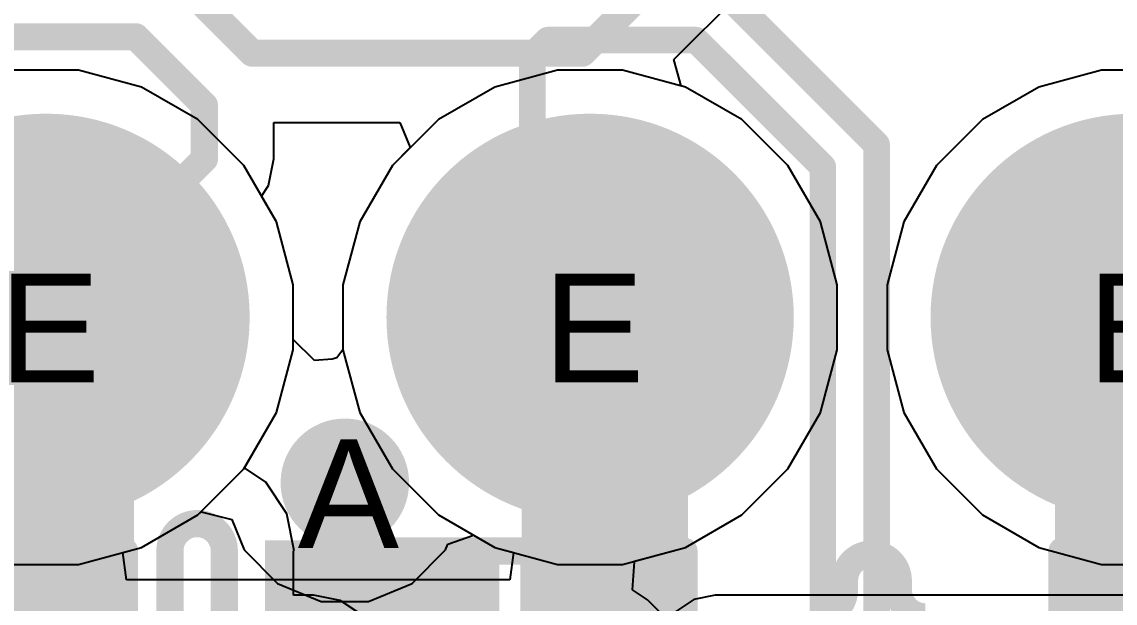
# Model space of a CAD drawing. Header units: inches. Extents: x 0 to 208, y 0 to 213.
# Drawn here: x 4.3171 to 4.5181, y 3.563 to 3.6698 of the extents above; entities that cross this region are included whole.
import ezdxf

# ---------------------------------------------------------------- set-up
doc = ezdxf.new("R2010")
doc.units = ezdxf.units.IN
doc.header["$MEASUREMENT"] = 0
for name, color, linetype in [('Bottom Layer', 5, 'Continuous'), ('Bottom Overlay', 54, 'Continuous'), ('Bottom Paste', 16, 'Continuous'), ('Bottom Solder', 6, 'Continuous'), ('Drill Drawing', 1, 'Continuous'), ('L2_GND1', 16, 'Continuous'), ('L3_SIG1', 76, 'Continuous'), ('L4_PWR', 90, 'Continuous'), ('L5_GND2', 156, 'Continuous'), ('L6_SIG2', 130, 'Continuous'), ('L7_GND3', 216, 'Continuous'), ('Multi-Layer', 9, 'Continuous'), ('Pad Holes', 156, 'Continuous'), ('Top Layer', 1, 'Continuous'), ('Top Solder', 216, 'Continuous'), ('Via Holes', 16, 'Continuous')]:
    doc.layers.add(name, color=color, linetype=linetype)
doc.styles.add('Arial', font='', dxfattribs={"height": 0.2})
doc.styles.get('Arial').set_extended_font_data('Arial')

# ---------------------------------------------------------------- blocks, each defined once
blk = doc.blocks.new('HR911130C_518')
at = {"layer": 'Bottom Layer'}
h = blk.add_hatch(color=5, dxfattribs=at)
edge = h.paths.add_edge_path()
edge.add_arc((-0.075, -0.27238), 0.03543, 0, 360)
h = blk.add_hatch(color=5, dxfattribs=at)
edge = h.paths.add_edge_path()
edge.add_arc((0.025, -0.27238), 0.03543, 0, 360)
h = blk.add_hatch(color=5, dxfattribs=at)
edge = h.paths.add_edge_path()
edge.add_arc((0.125, -0.27238), 0.03543, 0, 360)
at = {"layer": 'Bottom Solder'}
h = blk.add_hatch(color=6, dxfattribs=at)
edge = h.paths.add_edge_path()
edge.add_arc((-0.075, -0.27238), 0.03743, 0, 360)
h = blk.add_hatch(color=6, dxfattribs=at)
edge = h.paths.add_edge_path()
edge.add_arc((0.025, -0.27238), 0.03743, 0, 360)
h = blk.add_hatch(color=6, dxfattribs=at)
edge = h.paths.add_edge_path()
edge.add_arc((0.125, -0.27238), 0.03743, 0, 360)
at = {"layer": 'L2_GND1'}
h = blk.add_hatch(color=16, dxfattribs=at)
edge = h.paths.add_edge_path()
edge.add_arc((-0.075, -0.27238), 0.03543, 0, 360)
h = blk.add_hatch(color=16, dxfattribs=at)
edge = h.paths.add_edge_path()
edge.add_arc((0.025, -0.27238), 0.03543, 0, 360)
h = blk.add_hatch(color=16, dxfattribs=at)
edge = h.paths.add_edge_path()
edge.add_arc((0.125, -0.27238), 0.03543, 0, 360)
at = {"layer": 'L3_SIG1'}
h = blk.add_hatch(color=76, dxfattribs=at)
edge = h.paths.add_edge_path()
edge.add_arc((-0.075, -0.27238), 0.03543, 0, 360)
h = blk.add_hatch(color=76, dxfattribs=at)
edge = h.paths.add_edge_path()
edge.add_arc((0.025, -0.27238), 0.03543, 0, 360)
h = blk.add_hatch(color=76, dxfattribs=at)
edge = h.paths.add_edge_path()
edge.add_arc((0.125, -0.27238), 0.03543, 0, 360)
at = {"layer": 'L4_PWR'}
h = blk.add_hatch(color=90, dxfattribs=at)
edge = h.paths.add_edge_path()
edge.add_arc((-0.075, -0.27238), 0.03543, 0, 360)
h = blk.add_hatch(color=90, dxfattribs=at)
edge = h.paths.add_edge_path()
edge.add_arc((0.025, -0.27238), 0.03543, 0, 360)
h = blk.add_hatch(color=90, dxfattribs=at)
edge = h.paths.add_edge_path()
edge.add_arc((0.125, -0.27238), 0.03543, 0, 360)
at = {"layer": 'L5_GND2'}
h = blk.add_hatch(color=156, dxfattribs=at)
edge = h.paths.add_edge_path()
edge.add_arc((-0.075, -0.27238), 0.03543, 0, 360)
h = blk.add_hatch(color=156, dxfattribs=at)
edge = h.paths.add_edge_path()
edge.add_arc((0.025, -0.27238), 0.03543, 0, 360)
h = blk.add_hatch(color=156, dxfattribs=at)
edge = h.paths.add_edge_path()
edge.add_arc((0.125, -0.27238), 0.03543, 0, 360)
at = {"layer": 'L6_SIG2'}
h = blk.add_hatch(color=130, dxfattribs=at)
edge = h.paths.add_edge_path()
edge.add_arc((-0.075, -0.27238), 0.03543, 0, 360)
h = blk.add_hatch(color=130, dxfattribs=at)
edge = h.paths.add_edge_path()
edge.add_arc((0.025, -0.27238), 0.03543, 0, 360)
h = blk.add_hatch(color=130, dxfattribs=at)
edge = h.paths.add_edge_path()
edge.add_arc((0.125, -0.27238), 0.03543, 0, 360)
at = {"layer": 'L7_GND3'}
h = blk.add_hatch(color=216, dxfattribs=at)
edge = h.paths.add_edge_path()
edge.add_arc((-0.075, -0.27238), 0.03543, 0, 360)
h = blk.add_hatch(color=216, dxfattribs=at)
edge = h.paths.add_edge_path()
edge.add_arc((0.025, -0.27238), 0.03543, 0, 360)
h = blk.add_hatch(color=216, dxfattribs=at)
edge = h.paths.add_edge_path()
edge.add_arc((0.125, -0.27238), 0.03543, 0, 360)
at = {"layer": 'Multi-Layer'}
h = blk.add_hatch(color=9, dxfattribs=at)
edge = h.paths.add_edge_path()
edge.add_arc((-0.075, -0.27238), 0.03543, 0, 360)
h = blk.add_hatch(color=9, dxfattribs=at)
edge = h.paths.add_edge_path()
edge.add_arc((0.025, -0.27238), 0.03543, 0, 360)
h = blk.add_hatch(color=9, dxfattribs=at)
edge = h.paths.add_edge_path()
edge.add_arc((0.125, -0.27238), 0.03543, 0, 360)
at = {"layer": 'Pad Holes'}
h = blk.add_hatch(color=7, dxfattribs=at)
edge = h.paths.add_edge_path()
edge.add_arc((-0.075, -0.27238), 0.01772, 0, 360)
h = blk.add_hatch(color=7, dxfattribs=at)
edge = h.paths.add_edge_path()
edge.add_arc((0.025, -0.27238), 0.01772, 0, 360)
h = blk.add_hatch(color=7, dxfattribs=at)
edge = h.paths.add_edge_path()
edge.add_arc((0.125, -0.27238), 0.01772, 0, 360)
at = {"layer": 'Top Layer'}
h = blk.add_hatch(color=1, dxfattribs=at)
edge = h.paths.add_edge_path()
edge.add_arc((-0.075, -0.27238), 0.03543, 0, 360)
h = blk.add_hatch(color=1, dxfattribs=at)
edge = h.paths.add_edge_path()
edge.add_arc((0.025, -0.27238), 0.03543, 0, 360)
h = blk.add_hatch(color=1, dxfattribs=at)
edge = h.paths.add_edge_path()
edge.add_arc((0.125, -0.27238), 0.03543, 0, 360)
at = {"layer": 'Top Solder'}
h = blk.add_hatch(color=216, dxfattribs=at)
edge = h.paths.add_edge_path()
edge.add_arc((-0.075, -0.27238), 0.03743, 0, 360)
h = blk.add_hatch(color=216, dxfattribs=at)
edge = h.paths.add_edge_path()
edge.add_arc((0.025, -0.27238), 0.03743, 0, 360)
h = blk.add_hatch(color=216, dxfattribs=at)
edge = h.paths.add_edge_path()
edge.add_arc((0.125, -0.27238), 0.03743, 0, 360)
blk = doc.blocks.new('DFN1006_2L__B_553')
at = {"layer": 'Bottom Layer'}
for points in [[(-0.02756, 0.01299), (-0.00591, 0.01299), (-0.00591, -0.01299), (-0.02756, -0.01299)], [(0.00591, 0.01299), (0.02756, 0.01299), (0.02756, -0.01299), (0.00591, -0.01299)]]:
    blk.add_hatch(color=5, dxfattribs=at).paths.add_polyline_path(points)
at = {"layer": 'Bottom Overlay'}
blk.add_hatch(color=54, dxfattribs=at).paths.add_polyline_path([(-0.04498, -0.02001), (-0.03198, -0.02001), (-0.03198, 0.01999), (-0.04498, 0.01999)])
at = {"layer": 'Bottom Paste'}
for points in [[(-0.02756, 0.01299), (-0.00591, 0.01299), (-0.00591, -0.01299), (-0.02756, -0.01299)], [(0.00591, 0.01299), (0.02756, 0.01299), (0.02756, -0.01299), (0.00591, -0.01299)]]:
    blk.add_hatch(color=16, dxfattribs=at).paths.add_polyline_path(points)
at = {"layer": 'Bottom Solder'}
for points in [[(-0.03156, 0.01699), (-0.00191, 0.01699), (-0.00191, -0.01699), (-0.03156, -0.01699)], [(0.00191, 0.01699), (0.03156, 0.01699), (0.03156, -0.01699), (0.00191, -0.01699)]]:
    blk.add_hatch(color=6, dxfattribs=at).paths.add_polyline_path(points)
at = {"layer": 'Bottom Overlay'}
for points in [[(-0.032, 0.018, 0.005, 0.005, 0), (0.032, 0.018, 0.005, 0.005, 0)], [(-0.032, -0.018, 0.005, 0.005, 0), (-0.032, 0.018, 0.005, 0.005, 0)], [(0.032, -0.018, 0.005, 0.005, 0), (0.032, 0.018, 0.005, 0.005, 0)], [(-0.032, -0.018, 0.005, 0.005, 0), (0.032, -0.018, 0.005, 0.005, 0)]]:
    blk.add_lwpolyline(points, format="xyseb", dxfattribs=at)
for points in [[(-0.03325, 0.018, 0.0025, 0.0025, 1), (-0.03075, 0.018, 0.0025, 0.0025, 1)], [(-0.03325, 0.018, 0.0025, 0.0025, 1), (-0.03075, 0.018, 0.0025, 0.0025, 1)], [(0.03075, 0.018, 0.0025, 0.0025, 1), (0.03325, 0.018, 0.0025, 0.0025, 1)], [(0.03075, 0.018, 0.0025, 0.0025, 1), (0.03325, 0.018, 0.0025, 0.0025, 1)], [(-0.03325, -0.018, 0.0025, 0.0025, 1), (-0.03075, -0.018, 0.0025, 0.0025, 1)], [(-0.03325, -0.018, 0.0025, 0.0025, 1), (-0.03075, -0.018, 0.0025, 0.0025, 1)], [(0.03075, -0.018, 0.0025, 0.0025, 1), (0.03325, -0.018, 0.0025, 0.0025, 1)], [(0.03075, -0.018, 0.0025, 0.0025, 1), (0.03325, -0.018, 0.0025, 0.0025, 1)]]:
    blk.add_lwpolyline(points, format="xyseb", close=True, dxfattribs=at)
blk = doc.blocks.new('DFN1006_2L__B_554')
at = {"layer": 'Bottom Layer'}
for points in [[(-0.02756, 0.01299), (-0.00591, 0.01299), (-0.00591, -0.01299), (-0.02756, -0.01299)], [(0.00591, 0.01299), (0.02756, 0.01299), (0.02756, -0.01299), (0.00591, -0.01299)]]:
    blk.add_hatch(color=5, dxfattribs=at).paths.add_polyline_path(points)
at = {"layer": 'Bottom Overlay'}
blk.add_hatch(color=54, dxfattribs=at).paths.add_polyline_path([(-0.04502, -0.02001), (-0.03202, -0.02001), (-0.03202, 0.01999), (-0.04502, 0.01999)])
at = {"layer": 'Bottom Paste'}
for points in [[(-0.02756, 0.01299), (-0.00591, 0.01299), (-0.00591, -0.01299), (-0.02756, -0.01299)], [(0.00591, 0.01299), (0.02756, 0.01299), (0.02756, -0.01299), (0.00591, -0.01299)]]:
    blk.add_hatch(color=16, dxfattribs=at).paths.add_polyline_path(points)
at = {"layer": 'Bottom Solder'}
for points in [[(-0.03156, 0.01699), (-0.00191, 0.01699), (-0.00191, -0.01699), (-0.03156, -0.01699)], [(0.00191, 0.01699), (0.03156, 0.01699), (0.03156, -0.01699), (0.00191, -0.01699)]]:
    blk.add_hatch(color=6, dxfattribs=at).paths.add_polyline_path(points)
at = {"layer": 'Bottom Overlay'}
for points in [[(-0.032, 0.018, 0.005, 0.005, 0), (0.032, 0.018, 0.005, 0.005, 0)], [(-0.032, -0.018, 0.005, 0.005, 0), (-0.032, 0.018, 0.005, 0.005, 0)], [(0.032, -0.018, 0.005, 0.005, 0), (0.032, 0.018, 0.005, 0.005, 0)], [(-0.032, -0.018, 0.005, 0.005, 0), (0.032, -0.018, 0.005, 0.005, 0)]]:
    blk.add_lwpolyline(points, format="xyseb", dxfattribs=at)
for points in [[(-0.03325, 0.018, 0.0025, 0.0025, 1), (-0.03075, 0.018, 0.0025, 0.0025, 1)], [(-0.03325, 0.018, 0.0025, 0.0025, 1), (-0.03075, 0.018, 0.0025, 0.0025, 1)], [(0.03075, 0.018, 0.0025, 0.0025, 1), (0.03325, 0.018, 0.0025, 0.0025, 1)], [(0.03075, 0.018, 0.0025, 0.0025, 1), (0.03325, 0.018, 0.0025, 0.0025, 1)], [(-0.03325, -0.018, 0.0025, 0.0025, 1), (-0.03075, -0.018, 0.0025, 0.0025, 1)], [(-0.03325, -0.018, 0.0025, 0.0025, 1), (-0.03075, -0.018, 0.0025, 0.0025, 1)], [(0.03075, -0.018, 0.0025, 0.0025, 1), (0.03325, -0.018, 0.0025, 0.0025, 1)], [(0.03075, -0.018, 0.0025, 0.0025, 1), (0.03325, -0.018, 0.0025, 0.0025, 1)]]:
    blk.add_lwpolyline(points, format="xyseb", close=True, dxfattribs=at)
blk = doc.blocks.new('DFN1006_2L__B_556')
at = {"layer": 'Bottom Layer'}
for points in [[(-0.02756, 0.01299), (-0.00591, 0.01299), (-0.00591, -0.01299), (-0.02756, -0.01299)], [(0.00591, 0.01299), (0.02756, 0.01299), (0.02756, -0.01299), (0.00591, -0.01299)]]:
    blk.add_hatch(color=5, dxfattribs=at).paths.add_polyline_path(points)
at = {"layer": 'Bottom Overlay'}
blk.add_hatch(color=54, dxfattribs=at).paths.add_polyline_path([(-0.04502, -0.02001), (-0.03202, -0.02001), (-0.03202, 0.01999), (-0.04502, 0.01999)])
at = {"layer": 'Bottom Paste'}
for points in [[(-0.02756, 0.01299), (-0.00591, 0.01299), (-0.00591, -0.01299), (-0.02756, -0.01299)], [(0.00591, 0.01299), (0.02756, 0.01299), (0.02756, -0.01299), (0.00591, -0.01299)]]:
    blk.add_hatch(color=16, dxfattribs=at).paths.add_polyline_path(points)
at = {"layer": 'Bottom Solder'}
for points in [[(-0.03156, 0.01699), (-0.00191, 0.01699), (-0.00191, -0.01699), (-0.03156, -0.01699)], [(0.00191, 0.01699), (0.03156, 0.01699), (0.03156, -0.01699), (0.00191, -0.01699)]]:
    blk.add_hatch(color=6, dxfattribs=at).paths.add_polyline_path(points)
at = {"layer": 'Bottom Overlay'}
for points in [[(0.032, 0.018, 0.005, 0.005, 0), (-0.032, 0.018, 0.005, 0.005, 0)], [(-0.032, 0.018, 0.005, 0.005, 0), (-0.032, -0.018, 0.005, 0.005, 0)], [(0.032, 0.018, 0.005, 0.005, 0), (0.032, -0.018, 0.005, 0.005, 0)], [(0.032, -0.018, 0.005, 0.005, 0), (-0.032, -0.018, 0.005, 0.005, 0)]]:
    blk.add_lwpolyline(points, format="xyseb", dxfattribs=at)
for points in [[(-0.03325, 0.018, 0.0025, 0.0025, 1), (-0.03075, 0.018, 0.0025, 0.0025, 1)], [(-0.03325, 0.018, 0.0025, 0.0025, 1), (-0.03075, 0.018, 0.0025, 0.0025, 1)], [(0.03075, 0.018, 0.0025, 0.0025, 1), (0.03325, 0.018, 0.0025, 0.0025, 1)], [(0.03075, 0.018, 0.0025, 0.0025, 1), (0.03325, 0.018, 0.0025, 0.0025, 1)], [(-0.03325, -0.018, 0.0025, 0.0025, 1), (-0.03075, -0.018, 0.0025, 0.0025, 1)], [(-0.03325, -0.018, 0.0025, 0.0025, 1), (-0.03075, -0.018, 0.0025, 0.0025, 1)], [(0.03075, -0.018, 0.0025, 0.0025, 1), (0.03325, -0.018, 0.0025, 0.0025, 1)], [(0.03075, -0.018, 0.0025, 0.0025, 1), (0.03325, -0.018, 0.0025, 0.0025, 1)]]:
    blk.add_lwpolyline(points, format="xyseb", close=True, dxfattribs=at)

msp = doc.modelspace()

# ---------------------------------------------------------------- hatches: boundary and pattern name
at = {"layer": 'Bottom Layer'}
for points in [[(4.30718, 3.54153), (4.33775, 3.54153), (4.33775, 3.6269), (4.30718, 3.6269)], [(4.409, 3.54153), (4.43956, 3.54153), (4.43956, 3.6269), (4.409, 3.6269)], [(4.50701, 3.54153), (4.53758, 3.54153), (4.53758, 3.6269), (4.50701, 3.6269)]]:
    msp.add_hatch(color=5, dxfattribs=at).paths.add_polyline_path(points)
h = msp.add_hatch(color=5, dxfattribs=at)
edge = h.paths.add_edge_path()
edge.add_arc((4.3765, 3.58509), 0.01181, 0, 360)
at = {"layer": 'L2_GND1'}
h = msp.add_hatch(color=16, dxfattribs=at)
edge = h.paths.add_edge_path()
edge.add_arc((4.3765, 3.58509), 0.01181, 0, 360)
at = {"layer": 'L3_SIG1'}
h = msp.add_hatch(color=76, dxfattribs=at)
edge = h.paths.add_edge_path()
edge.add_arc((4.3765, 3.58509), 0.01181, 0, 360)
at = {"layer": 'L4_PWR'}
h = msp.add_hatch(color=90, dxfattribs=at)
edge = h.paths.add_edge_path()
edge.add_arc((4.3765, 3.58509), 0.01181, 0, 360)
at = {"layer": 'L5_GND2'}
h = msp.add_hatch(color=156, dxfattribs=at)
edge = h.paths.add_edge_path()
edge.add_arc((4.3765, 3.58509), 0.01181, 0, 360)
at = {"layer": 'L6_SIG2'}
h = msp.add_hatch(color=130, dxfattribs=at)
edge = h.paths.add_edge_path()
edge.add_arc((4.3765, 3.58509), 0.01181, 0, 360)
at = {"layer": 'L7_GND3'}
h = msp.add_hatch(color=216, dxfattribs=at)
edge = h.paths.add_edge_path()
edge.add_arc((4.3765, 3.58509), 0.01181, 0, 360)
at = {"layer": 'Top Layer'}
h = msp.add_hatch(color=1, dxfattribs=at)
edge = h.paths.add_edge_path()
edge.add_arc((4.3765, 3.58509), 0.01181, 0, 360)
at = {"layer": 'Via Holes'}
h = msp.add_hatch(color=7, dxfattribs=at)
edge = h.paths.add_edge_path()
edge.add_arc((4.3765, 3.58509), 0.00591, 0, 360)

# ---------------------------------------------------------------- linework, layer by layer
at = {"layer": 'Bottom Layer'}
for points in [[(4.44512, 3.67638, 0.00489, 0.00489, 0), (4.47424, 3.64727, 0.00489, 0.00489, 0)], [(4.41096, 3.66363, 0.00489, 0.00489, 0), (4.41383, 3.66649, 0.00489, 0.00489, 0)], [(4.41383, 3.66649, 0.00489, 0.00489, 0), (4.44103, 3.66649, 0.00489, 0.00489, 0)], [(4.44103, 3.66649, 0.00489, 0.00489, 0), (4.46435, 3.64317, 0.00489, 0.00489, 0)], [(4.41096, 3.62615, 0.00489, 0.00489, 0), (4.41096, 3.66363, 0.00489, 0.00489, 0)], [(4.47424, 3.54802, 0.00489, 0.00489, 0), (4.47424, 3.64727, 0.00489, 0.00489, 0)], [(4.46435, 3.55212, 0.00489, 0.00489, 0), (4.46435, 3.64317, 0.00489, 0.00489, 0)], [(4.41096, 3.62615, 0.00489, 0.00489, 0), (4.42158, 3.61553, 0.00489, 0.00489, 0)], [(4.3765, 3.57029, 0.012, 0.012, 0), (4.3765, 3.58509, 0.012, 0.012, 0)], [(4.3765, 3.57029, 0.012, 0.012, 0), (4.3901, 3.55669, 0.012, 0.012, 0)]]:
    msp.add_lwpolyline(points, format="xyseb", dxfattribs=at)
for points in [[(4.4126, 3.66649, 0.00244, 0.00244, 1), (4.41505, 3.66649, 0.00244, 0.00244, 1)], [(4.4126, 3.66649, 0.00244, 0.00244, 1), (4.41505, 3.66649, 0.00244, 0.00244, 1)], [(4.43981, 3.66649, 0.00244, 0.00244, 1), (4.44225, 3.66649, 0.00244, 0.00244, 1)], [(4.43981, 3.66649, 0.00244, 0.00244, 1), (4.44225, 3.66649, 0.00244, 0.00244, 1)], [(4.40974, 3.66363, 0.00244, 0.00244, 1), (4.41218, 3.66363, 0.00244, 0.00244, 1)], [(4.40974, 3.66363, 0.00244, 0.00244, 1), (4.41218, 3.66363, 0.00244, 0.00244, 1)], [(4.47302, 3.64727, 0.00244, 0.00244, 1), (4.47546, 3.64727, 0.00244, 0.00244, 1)], [(4.47302, 3.64727, 0.00244, 0.00244, 1), (4.47546, 3.64727, 0.00244, 0.00244, 1)], [(4.46313, 3.64317, 0.00244, 0.00244, 1), (4.46557, 3.64317, 0.00244, 0.00244, 1)], [(4.46313, 3.64317, 0.00244, 0.00244, 1), (4.46557, 3.64317, 0.00244, 0.00244, 1)], [(4.40974, 3.62615, 0.00244, 0.00244, 1), (4.41218, 3.62615, 0.00244, 0.00244, 1)], [(4.40974, 3.62615, 0.00244, 0.00244, 1), (4.41218, 3.62615, 0.00244, 0.00244, 1)], [(4.42036, 3.61553, 0.00244, 0.00244, 1), (4.4228, 3.61553, 0.00244, 0.00244, 1)], [(4.3735, 3.58509, 0.006, 0.006, 1), (4.3795, 3.58509, 0.006, 0.006, 1)], [(4.3735, 3.57029, 0.006, 0.006, 1), (4.3795, 3.57029, 0.006, 0.006, 1)], [(4.3735, 3.57029, 0.006, 0.006, 1), (4.3795, 3.57029, 0.006, 0.006, 1)]]:
    msp.add_lwpolyline(points, format="xyseb", close=True, dxfattribs=at)
at = {"layer": 'L2_GND1'}
for p, q in [((4.32756, 3.66096), (4.3156, 3.66096)), ((4.33912, 3.65786), (4.32756, 3.66096)), ((4.4156, 3.66096), (4.40405, 3.65786)), ((4.42756, 3.66096), (4.4156, 3.66096)), ((4.43912, 3.65786), (4.42756, 3.66096)), ((4.5156, 3.66096), (4.50405, 3.65786)), ((4.52756, 3.66096), (4.5156, 3.66096)), ((4.34948, 3.65188), (4.33912, 3.65786)), ((4.40405, 3.65786), (4.39369, 3.65188)), ((4.44948, 3.65188), (4.43912, 3.65786)), ((4.50405, 3.65786), (4.49369, 3.65188)), ((4.35794, 3.64342), (4.34948, 3.65188)), ((4.39369, 3.65188), (4.38523, 3.64342)), ((4.45794, 3.64342), (4.44948, 3.65188)), ((4.49369, 3.65188), (4.48523, 3.64342)), ((4.36392, 3.63306), (4.35794, 3.64342)), ((4.38523, 3.64342), (4.37925, 3.63306)), ((4.46392, 3.63306), (4.45794, 3.64342)), ((4.48523, 3.64342), (4.47924, 3.63306)), ((4.36701, 3.62151), (4.36392, 3.63306)), ((4.37925, 3.63306), (4.37615, 3.62151)), ((4.46701, 3.62151), (4.46392, 3.63306)), ((4.47924, 3.63306), (4.47615, 3.62151)), ((4.36701, 3.61145), (4.36701, 3.62151)), ((4.37615, 3.62151), (4.37615, 3.60954)), ((4.46701, 3.60954), (4.46701, 3.62151)), ((4.47615, 3.62151), (4.47615, 3.60954)), ((4.37095, 3.6076), (4.36701, 3.61145)), ((4.37615, 3.60954), (4.375, 3.60805)), ((4.46392, 3.59799), (4.46701, 3.60954)), ((4.47615, 3.60954), (4.47924, 3.59799)), ((4.37415, 3.60779), (4.37095, 3.6076)), ((4.375, 3.60805), (4.37415, 3.60779)), ((4.45794, 3.58763), (4.46392, 3.59799)), ((4.47924, 3.59799), (4.48523, 3.58763)), ((4.44948, 3.57917), (4.45794, 3.58763)), ((4.48523, 3.58763), (4.49369, 3.57917)), ((4.33912, 3.57319), (4.34948, 3.57917)), ((4.34948, 3.57917), (4.35007, 3.57976)), ((4.35007, 3.57976), (4.3557, 3.57832)), ((4.43912, 3.57319), (4.44948, 3.57917)), ((4.49369, 3.57917), (4.50405, 3.57319)), ((4.3557, 3.57832), (4.35801, 3.57274)), ((4.39544, 3.57382), (4.40017, 3.57543)), ((4.40017, 3.57543), (4.40405, 3.57319)), ((4.32756, 3.57009), (4.33912, 3.57319)), ((4.35801, 3.57274), (4.36414, 3.5666)), ((4.38885, 3.5666), (4.39499, 3.57274)), ((4.39499, 3.57274), (4.39544, 3.57382)), ((4.40405, 3.57319), (4.4156, 3.57009)), ((4.42756, 3.57009), (4.43912, 3.57319)), ((4.50405, 3.57319), (4.5156, 3.57009)), ((4.3156, 3.57009), (4.32756, 3.57009)), ((4.4156, 3.57009), (4.42756, 3.57009)), ((4.5156, 3.57009), (4.52756, 3.57009)), ((4.36414, 3.5666), (4.37216, 3.56328)), ((4.38084, 3.56328), (4.38885, 3.5666)), ((4.37216, 3.56328), (4.38084, 3.56328))]:
    msp.add_line(p, q, dxfattribs=at)
at = {"layer": 'L3_SIG1'}
for p, q in [((4.43699, 3.66291), (4.44975, 3.67567)), ((4.43829, 3.65809), (4.43699, 3.66291)), ((4.5156, 3.66096), (4.50405, 3.65786)), ((4.52756, 3.66096), (4.5156, 3.66096)), ((4.43912, 3.65786), (4.43829, 3.65809)), ((4.44948, 3.65188), (4.43912, 3.65786)), ((4.50405, 3.65786), (4.49369, 3.65188)), ((4.36343, 3.64463), (4.36343, 3.65135)), ((4.36343, 3.65135), (4.38662, 3.65135)), ((4.38662, 3.65135), (4.38853, 3.64673)), ((4.45794, 3.64342), (4.44948, 3.65188)), ((4.49369, 3.65188), (4.48523, 3.64342)), ((4.38853, 3.64673), (4.38523, 3.64342)), ((4.36246, 3.63975), (4.36343, 3.64463)), ((4.38523, 3.64342), (4.37925, 3.63306)), ((4.46392, 3.63306), (4.45794, 3.64342)), ((4.48523, 3.64342), (4.47924, 3.63306)), ((4.36117, 3.63782), (4.36246, 3.63975)), ((4.36392, 3.63306), (4.36117, 3.63782)), ((4.36701, 3.62151), (4.36392, 3.63306)), ((4.37925, 3.63306), (4.37615, 3.62151)), ((4.46701, 3.62151), (4.46392, 3.63306)), ((4.47924, 3.63306), (4.47615, 3.62151)), ((4.36701, 3.60954), (4.36701, 3.62151)), ((4.37615, 3.62151), (4.37615, 3.60954)), ((4.46701, 3.60954), (4.46701, 3.62151)), ((4.47615, 3.62151), (4.47615, 3.60954)), ((4.36392, 3.59799), (4.36701, 3.60954)), ((4.37615, 3.60954), (4.37925, 3.59799)), ((4.46392, 3.59799), (4.46701, 3.60954)), ((4.47615, 3.60954), (4.47924, 3.59799)), ((4.35804, 3.58781), (4.36392, 3.59799)), ((4.37925, 3.59799), (4.38523, 3.58763)), ((4.45794, 3.58763), (4.46392, 3.59799)), ((4.47924, 3.59799), (4.48523, 3.58763)), ((4.36196, 3.58519), (4.35804, 3.58781)), ((4.38523, 3.58763), (4.39369, 3.57917)), ((4.44948, 3.57917), (4.45794, 3.58763)), ((4.48523, 3.58763), (4.49369, 3.57917)), ((4.36583, 3.5794), (4.36196, 3.58519)), ((4.36719, 3.57258), (4.36583, 3.5794)), ((4.39369, 3.57917), (4.40405, 3.57319)), ((4.43912, 3.57319), (4.44948, 3.57917)), ((4.49369, 3.57917), (4.50405, 3.57319)), ((4.40405, 3.57319), (4.4156, 3.57009)), ((4.42756, 3.57009), (4.43912, 3.57319)), ((4.50405, 3.57319), (4.5156, 3.57009)), ((4.36709, 3.5644), (4.36709, 3.57258)), ((4.36709, 3.57258), (4.36719, 3.57258)), ((4.4156, 3.57009), (4.42756, 3.57009)), ((4.5156, 3.57009), (4.52756, 3.57009)), ((4.37076, 3.5644), (4.36709, 3.5644)), ((4.37564, 3.56343), (4.37076, 3.5644)), ((4.37978, 3.56067), (4.37564, 3.56343)), ((4.44066, 3.56365), (4.43736, 3.56144)), ((4.44456, 3.56443), (4.44066, 3.56365)), ((4.591, 3.56443), (4.44456, 3.56443))]:
    msp.add_line(p, q, dxfattribs=at)
for points in [[(4.42015, 3.66409, 0.005, 0.005, 0), (4.47158, 3.71553, 0.005, 0.005, 0)], [(4.34347, 3.68009, 0.005, 0.005, 0), (4.35947, 3.66409, 0.005, 0.005, 0)], [(4.3088, 3.66709, 0.005, 0.005, 0), (4.33809, 3.66709, 0.005, 0.005, 0)], [(4.33809, 3.66709, 0.005, 0.005, 0), (4.35069, 3.65449, 0.005, 0.005, 0)], [(4.35947, 3.66409, 0.005, 0.005, 0), (4.42015, 3.66409, 0.005, 0.005, 0)], [(4.35069, 3.64463, 0.005, 0.005, 0), (4.35069, 3.65449, 0.005, 0.005, 0)], [(4.32158, 3.61553, 0.005, 0.005, 0), (4.35069, 3.64463, 0.005, 0.005, 0)], [(4.34435, 3.57258, 0.005, 0.005, -1), (4.35435, 3.57258, 0.005, 0.005, 0)], [(4.32435, 3.56759, 0.005, 0.005, -1), (4.33435, 3.56759, 0.005, 0.005, 0)], [(4.34435, 3.55665, 0.005, 0.005, 0), (4.34435, 3.57258, 0.005, 0.005, 0)], [(4.35435, 3.55665, 0.005, 0.005, 0), (4.35435, 3.57258, 0.005, 0.005, 0)], [(4.32435, 3.55665, 0.005, 0.005, 0), (4.32435, 3.56759, 0.005, 0.005, 0)], [(4.33435, 3.55665, 0.005, 0.005, 0), (4.33435, 3.56759, 0.005, 0.005, 0)]]:
    msp.add_lwpolyline(points, format="xyseb", dxfattribs=at)
for points in [[(4.33684, 3.66709, 0.0025, 0.0025, 1), (4.33934, 3.66709, 0.0025, 0.0025, 1)], [(4.33684, 3.66709, 0.0025, 0.0025, 1), (4.33934, 3.66709, 0.0025, 0.0025, 1)], [(4.35822, 3.66409, 0.0025, 0.0025, 1), (4.36072, 3.66409, 0.0025, 0.0025, 1)], [(4.35822, 3.66409, 0.0025, 0.0025, 1), (4.36072, 3.66409, 0.0025, 0.0025, 1)], [(4.4189, 3.66409, 0.0025, 0.0025, 1), (4.4214, 3.66409, 0.0025, 0.0025, 1)], [(4.4189, 3.66409, 0.0025, 0.0025, 1), (4.4214, 3.66409, 0.0025, 0.0025, 1)], [(4.34944, 3.65449, 0.0025, 0.0025, 1), (4.35194, 3.65449, 0.0025, 0.0025, 1)], [(4.34944, 3.65449, 0.0025, 0.0025, 1), (4.35194, 3.65449, 0.0025, 0.0025, 1)], [(4.34944, 3.64463, 0.0025, 0.0025, 1), (4.35194, 3.64463, 0.0025, 0.0025, 1)], [(4.34944, 3.64463, 0.0025, 0.0025, 1), (4.35194, 3.64463, 0.0025, 0.0025, 1)], [(4.32033, 3.61553, 0.0025, 0.0025, 1), (4.32283, 3.61553, 0.0025, 0.0025, 1)], [(4.3431, 3.57258, 0.0025, 0.0025, 1), (4.3456, 3.57258, 0.0025, 0.0025, 1)], [(4.3431, 3.57258, 0.0025, 0.0025, 1), (4.3456, 3.57258, 0.0025, 0.0025, 1)], [(4.3531, 3.57258, 0.0025, 0.0025, 1), (4.3556, 3.57258, 0.0025, 0.0025, 1)], [(4.3531, 3.57258, 0.0025, 0.0025, 1), (4.3556, 3.57258, 0.0025, 0.0025, 1)], [(4.3231, 3.56759, 0.0025, 0.0025, 1), (4.3256, 3.56759, 0.0025, 0.0025, 1)], [(4.3231, 3.56759, 0.0025, 0.0025, 1), (4.3256, 3.56759, 0.0025, 0.0025, 1)], [(4.3331, 3.56759, 0.0025, 0.0025, 1), (4.3356, 3.56759, 0.0025, 0.0025, 1)], [(4.3331, 3.56759, 0.0025, 0.0025, 1), (4.3356, 3.56759, 0.0025, 0.0025, 1)]]:
    msp.add_lwpolyline(points, format="xyseb", close=True, dxfattribs=at)
at = {"layer": 'L4_PWR'}
for p, q in [((4.32756, 3.66096), (4.3156, 3.66096)), ((4.33912, 3.65786), (4.32756, 3.66096)), ((4.4156, 3.66096), (4.40405, 3.65786)), ((4.42756, 3.66096), (4.4156, 3.66096)), ((4.43912, 3.65786), (4.42756, 3.66096)), ((4.5156, 3.66096), (4.50405, 3.65786)), ((4.52756, 3.66096), (4.5156, 3.66096)), ((4.34948, 3.65188), (4.33912, 3.65786)), ((4.40405, 3.65786), (4.39369, 3.65188)), ((4.44948, 3.65188), (4.43912, 3.65786)), ((4.50405, 3.65786), (4.49369, 3.65188)), ((4.35794, 3.64342), (4.34948, 3.65188)), ((4.39369, 3.65188), (4.38523, 3.64342)), ((4.45794, 3.64342), (4.44948, 3.65188)), ((4.49369, 3.65188), (4.48523, 3.64342)), ((4.36392, 3.63306), (4.35794, 3.64342)), ((4.38523, 3.64342), (4.37925, 3.63306)), ((4.46392, 3.63306), (4.45794, 3.64342)), ((4.48523, 3.64342), (4.47924, 3.63306)), ((4.36701, 3.62151), (4.36392, 3.63306)), ((4.37925, 3.63306), (4.37615, 3.62151)), ((4.46701, 3.62151), (4.46392, 3.63306)), ((4.47924, 3.63306), (4.47615, 3.62151)), ((4.36701, 3.61145), (4.36701, 3.62151)), ((4.37615, 3.62151), (4.37615, 3.60954)), ((4.46701, 3.60954), (4.46701, 3.62151)), ((4.47615, 3.62151), (4.47615, 3.60954)), ((4.37095, 3.6076), (4.36701, 3.61145)), ((4.37615, 3.60954), (4.375, 3.60805)), ((4.46392, 3.59799), (4.46701, 3.60954)), ((4.47615, 3.60954), (4.47924, 3.59799)), ((4.37415, 3.60779), (4.37095, 3.6076)), ((4.375, 3.60805), (4.37415, 3.60779)), ((4.45794, 3.58763), (4.46392, 3.59799)), ((4.47924, 3.59799), (4.48523, 3.58763)), ((4.44948, 3.57917), (4.45794, 3.58763)), ((4.48523, 3.58763), (4.49369, 3.57917)), ((4.33912, 3.57319), (4.34948, 3.57917)), ((4.34948, 3.57917), (4.35007, 3.57976)), ((4.35007, 3.57976), (4.3557, 3.57832)), ((4.43912, 3.57319), (4.44948, 3.57917)), ((4.49369, 3.57917), (4.50405, 3.57319)), ((4.3557, 3.57832), (4.35801, 3.57274)), ((4.39544, 3.57382), (4.40017, 3.57543)), ((4.40017, 3.57543), (4.40405, 3.57319)), ((4.32756, 3.57009), (4.33912, 3.57319)), ((4.35801, 3.57274), (4.36414, 3.5666)), ((4.38885, 3.5666), (4.39499, 3.57274)), ((4.39499, 3.57274), (4.39544, 3.57382)), ((4.40405, 3.57319), (4.4156, 3.57009)), ((4.42756, 3.57009), (4.43912, 3.57319)), ((4.50405, 3.57319), (4.5156, 3.57009)), ((4.3156, 3.57009), (4.32756, 3.57009)), ((4.4156, 3.57009), (4.42756, 3.57009)), ((4.5156, 3.57009), (4.52756, 3.57009)), ((4.36414, 3.5666), (4.37216, 3.56328)), ((4.38084, 3.56328), (4.38885, 3.5666)), ((4.37216, 3.56328), (4.38084, 3.56328))]:
    msp.add_line(p, q, dxfattribs=at)
at = {"layer": 'L5_GND2'}
for p, q in [((4.32756, 3.66096), (4.3156, 3.66096)), ((4.33912, 3.65786), (4.32756, 3.66096)), ((4.4156, 3.66096), (4.40405, 3.65786)), ((4.42756, 3.66096), (4.4156, 3.66096)), ((4.43912, 3.65786), (4.42756, 3.66096)), ((4.5156, 3.66096), (4.50405, 3.65786)), ((4.52756, 3.66096), (4.5156, 3.66096)), ((4.34948, 3.65188), (4.33912, 3.65786)), ((4.40405, 3.65786), (4.39369, 3.65188)), ((4.44948, 3.65188), (4.43912, 3.65786)), ((4.50405, 3.65786), (4.49369, 3.65188)), ((4.35794, 3.64342), (4.34948, 3.65188)), ((4.39369, 3.65188), (4.38523, 3.64342)), ((4.45794, 3.64342), (4.44948, 3.65188)), ((4.49369, 3.65188), (4.48523, 3.64342)), ((4.36392, 3.63306), (4.35794, 3.64342)), ((4.38523, 3.64342), (4.37925, 3.63306)), ((4.46392, 3.63306), (4.45794, 3.64342)), ((4.48523, 3.64342), (4.47924, 3.63306)), ((4.36701, 3.62151), (4.36392, 3.63306)), ((4.37925, 3.63306), (4.37615, 3.62151)), ((4.46701, 3.62151), (4.46392, 3.63306)), ((4.47924, 3.63306), (4.47615, 3.62151)), ((4.36701, 3.60954), (4.36701, 3.62151)), ((4.37615, 3.62151), (4.37615, 3.60954)), ((4.46701, 3.60954), (4.46701, 3.62151)), ((4.47615, 3.62151), (4.47615, 3.60954)), ((4.36392, 3.59799), (4.36701, 3.60954)), ((4.37615, 3.60954), (4.37925, 3.59799)), ((4.46392, 3.59799), (4.46701, 3.60954)), ((4.47615, 3.60954), (4.47924, 3.59799)), ((4.35794, 3.58763), (4.36392, 3.59799)), ((4.37925, 3.59799), (4.38523, 3.58763)), ((4.45794, 3.58763), (4.46392, 3.59799)), ((4.47924, 3.59799), (4.48523, 3.58763)), ((4.34948, 3.57917), (4.35794, 3.58763)), ((4.38523, 3.58763), (4.39369, 3.57917)), ((4.44948, 3.57917), (4.45794, 3.58763)), ((4.48523, 3.58763), (4.49369, 3.57917)), ((4.33912, 3.57319), (4.34948, 3.57917)), ((4.39369, 3.57917), (4.40405, 3.57319)), ((4.43912, 3.57319), (4.44948, 3.57917)), ((4.49369, 3.57917), (4.50405, 3.57319)), ((4.32756, 3.57009), (4.33912, 3.57319)), ((4.40405, 3.57319), (4.4156, 3.57009)), ((4.42756, 3.57009), (4.43912, 3.57319)), ((4.50405, 3.57319), (4.5156, 3.57009)), ((4.3156, 3.57009), (4.32756, 3.57009)), ((4.4156, 3.57009), (4.42756, 3.57009)), ((4.5156, 3.57009), (4.52756, 3.57009))]:
    msp.add_line(p, q, dxfattribs=at)
at = {"layer": 'L6_SIG2'}
for p, q in [((4.32756, 3.66096), (4.3156, 3.66096)), ((4.33912, 3.65786), (4.32756, 3.66096)), ((4.4156, 3.66096), (4.40405, 3.65786)), ((4.42756, 3.66096), (4.4156, 3.66096)), ((4.43912, 3.65786), (4.42756, 3.66096)), ((4.5156, 3.66096), (4.50405, 3.65786)), ((4.52756, 3.66096), (4.5156, 3.66096)), ((4.34948, 3.65188), (4.33912, 3.65786)), ((4.40405, 3.65786), (4.39369, 3.65188)), ((4.44948, 3.65188), (4.43912, 3.65786)), ((4.50405, 3.65786), (4.49369, 3.65188)), ((4.35794, 3.64342), (4.34948, 3.65188)), ((4.39369, 3.65188), (4.38523, 3.64342)), ((4.45794, 3.64342), (4.44948, 3.65188)), ((4.49369, 3.65188), (4.48523, 3.64342)), ((4.36392, 3.63306), (4.35794, 3.64342)), ((4.38523, 3.64342), (4.37925, 3.63306)), ((4.46392, 3.63306), (4.45794, 3.64342)), ((4.48523, 3.64342), (4.47924, 3.63306)), ((4.36701, 3.62151), (4.36392, 3.63306)), ((4.37925, 3.63306), (4.37615, 3.62151)), ((4.46701, 3.62151), (4.46392, 3.63306)), ((4.47924, 3.63306), (4.47615, 3.62151)), ((4.36701, 3.60954), (4.36701, 3.62151)), ((4.37615, 3.62151), (4.37615, 3.60954)), ((4.46701, 3.60954), (4.46701, 3.62151)), ((4.47615, 3.62151), (4.47615, 3.60954)), ((4.36392, 3.59799), (4.36701, 3.60954)), ((4.37615, 3.60954), (4.37925, 3.59799)), ((4.46392, 3.59799), (4.46701, 3.60954)), ((4.47615, 3.60954), (4.47924, 3.59799)), ((4.35794, 3.58763), (4.36392, 3.59799)), ((4.37925, 3.59799), (4.38523, 3.58763)), ((4.45794, 3.58763), (4.46392, 3.59799)), ((4.47924, 3.59799), (4.48523, 3.58763)), ((4.34948, 3.57917), (4.35794, 3.58763)), ((4.38523, 3.58763), (4.39369, 3.57917)), ((4.44948, 3.57917), (4.45794, 3.58763)), ((4.48523, 3.58763), (4.49369, 3.57917)), ((4.33912, 3.57319), (4.34948, 3.57917)), ((4.39369, 3.57917), (4.40405, 3.57319)), ((4.43912, 3.57319), (4.44948, 3.57917)), ((4.49369, 3.57917), (4.50405, 3.57319)), ((4.33569, 3.57227), (4.33912, 3.57319)), ((4.40405, 3.57319), (4.40747, 3.57227)), ((4.42975, 3.57068), (4.43912, 3.57319)), ((4.50405, 3.57319), (4.5156, 3.57009)), ((4.33635, 3.56727), (4.33569, 3.57227)), ((4.40747, 3.57227), (4.40681, 3.56727)), ((4.42971, 3.57056), (4.42975, 3.57068)), ((4.42935, 3.5654), (4.42971, 3.57056)), ((4.5156, 3.57009), (4.52756, 3.57009)), ((4.40681, 3.56727), (4.33635, 3.56727)), ((4.43213, 3.56354), (4.42935, 3.5654)), ((4.45982, 3.53584), (4.43213, 3.56354))]:
    msp.add_line(p, q, dxfattribs=at)
at = {"layer": 'L7_GND3'}
for p, q in [((4.32756, 3.66096), (4.3156, 3.66096)), ((4.33912, 3.65786), (4.32756, 3.66096)), ((4.4156, 3.66096), (4.40405, 3.65786)), ((4.42756, 3.66096), (4.4156, 3.66096)), ((4.43912, 3.65786), (4.42756, 3.66096)), ((4.5156, 3.66096), (4.50405, 3.65786)), ((4.52756, 3.66096), (4.5156, 3.66096)), ((4.34948, 3.65188), (4.33912, 3.65786)), ((4.40405, 3.65786), (4.39369, 3.65188)), ((4.44948, 3.65188), (4.43912, 3.65786)), ((4.50405, 3.65786), (4.49369, 3.65188)), ((4.35794, 3.64342), (4.34948, 3.65188)), ((4.39369, 3.65188), (4.38523, 3.64342)), ((4.45794, 3.64342), (4.44948, 3.65188)), ((4.49369, 3.65188), (4.48523, 3.64342)), ((4.36392, 3.63306), (4.35794, 3.64342)), ((4.38523, 3.64342), (4.37925, 3.63306)), ((4.46392, 3.63306), (4.45794, 3.64342)), ((4.48523, 3.64342), (4.47924, 3.63306)), ((4.36701, 3.62151), (4.36392, 3.63306)), ((4.37925, 3.63306), (4.37615, 3.62151)), ((4.46701, 3.62151), (4.46392, 3.63306)), ((4.47924, 3.63306), (4.47615, 3.62151)), ((4.36701, 3.60954), (4.36701, 3.62151)), ((4.37615, 3.62151), (4.37615, 3.60954)), ((4.46701, 3.60954), (4.46701, 3.62151)), ((4.47615, 3.62151), (4.47615, 3.60954)), ((4.36392, 3.59799), (4.36701, 3.60954)), ((4.37615, 3.60954), (4.37925, 3.59799)), ((4.46392, 3.59799), (4.46701, 3.60954)), ((4.47615, 3.60954), (4.47924, 3.59799)), ((4.35794, 3.58763), (4.36392, 3.59799)), ((4.37925, 3.59799), (4.38523, 3.58763)), ((4.45794, 3.58763), (4.46392, 3.59799)), ((4.47924, 3.59799), (4.48523, 3.58763)), ((4.34948, 3.57917), (4.35794, 3.58763)), ((4.38523, 3.58763), (4.39369, 3.57917)), ((4.44948, 3.57917), (4.45794, 3.58763)), ((4.48523, 3.58763), (4.49369, 3.57917)), ((4.33912, 3.57319), (4.34948, 3.57917)), ((4.39369, 3.57917), (4.40405, 3.57319)), ((4.43912, 3.57319), (4.44948, 3.57917)), ((4.49369, 3.57917), (4.50405, 3.57319)), ((4.32756, 3.57009), (4.33912, 3.57319)), ((4.40405, 3.57319), (4.4156, 3.57009)), ((4.42756, 3.57009), (4.43912, 3.57319)), ((4.50405, 3.57319), (4.5156, 3.57009)), ((4.3156, 3.57009), (4.32756, 3.57009)), ((4.4156, 3.57009), (4.42756, 3.57009)), ((4.5156, 3.57009), (4.52756, 3.57009))]:
    msp.add_line(p, q, dxfattribs=at)
at = {"layer": 'Top Layer'}
for points in [[(4.46839, 3.56709, 0.00489, 0.00489, -0.414214), (4.47333, 3.57204, 0.00489, 0.00489, 0)], [(4.47333, 3.57204, 0.00489, 0.00489, 0), (4.47333, 3.57204, 0.00489, 0.00489, 0)], [(4.47333, 3.57204, 0.00489, 0.00489, -0.414214), (4.47828, 3.56709, 0.00489, 0.00489, 0)], [(4.46839, 3.56543, 0.00489, 0.00489, 0), (4.46839, 3.56709, 0.00489, 0.00489, 0)], [(4.47828, 3.56543, 0.00489, 0.00489, 0), (4.47828, 3.56709, 0.00489, 0.00489, 0)], [(4.46839, 3.56543, 0.00489, 0.00489, -0.414214), (4.46345, 3.56049, 0.00489, 0.00489, 0)], [(4.48322, 3.56049, 0.00489, 0.00489, -0.414214), (4.47828, 3.56543, 0.00489, 0.00489, 0)]]:
    msp.add_lwpolyline(points, format="xyseb", dxfattribs=at)
for points in [[(4.47211, 3.57204, 0.00244, 0.00244, 1), (4.47456, 3.57204, 0.00244, 0.00244, 1)], [(4.47211, 3.57204, 0.00244, 0.00244, 1), (4.47456, 3.57204, 0.00244, 0.00244, 1)], [(4.47211, 3.57204, 0.00244, 0.00244, 1), (4.47456, 3.57204, 0.00244, 0.00244, 1)], [(4.47211, 3.57204, 0.00244, 0.00244, 1), (4.47456, 3.57204, 0.00244, 0.00244, 1)], [(4.46717, 3.56709, 0.00244, 0.00244, 1), (4.46961, 3.56709, 0.00244, 0.00244, 1)], [(4.46717, 3.56709, 0.00244, 0.00244, 1), (4.46961, 3.56709, 0.00244, 0.00244, 1)], [(4.47706, 3.56709, 0.00244, 0.00244, 1), (4.4795, 3.56709, 0.00244, 0.00244, 1)], [(4.47706, 3.56709, 0.00244, 0.00244, 1), (4.4795, 3.56709, 0.00244, 0.00244, 1)], [(4.46717, 3.56543, 0.00244, 0.00244, 1), (4.46961, 3.56543, 0.00244, 0.00244, 1)], [(4.46717, 3.56543, 0.00244, 0.00244, 1), (4.46961, 3.56543, 0.00244, 0.00244, 1)], [(4.47706, 3.56543, 0.00244, 0.00244, 1), (4.4795, 3.56543, 0.00244, 0.00244, 1)], [(4.47706, 3.56543, 0.00244, 0.00244, 1), (4.4795, 3.56543, 0.00244, 0.00244, 1)]]:
    msp.add_lwpolyline(points, format="xyseb", close=True, dxfattribs=at)

# ---------------------------------------------------------------- block references
for name, p in [('HR911130C_518', (4.39658, 3.88791)), ('DFN1006_2L__B_554', (4.30401, 3.55453)), ('DFN1006_2L__B_553', (4.40683, 3.55453))]:
    msp.add_blockref(name, p)
at = {"rotation": 180}
msp.add_blockref('DFN1006_2L__B_556', (4.54031, 3.55453), dxfattribs=at)

# ---------------------------------------------------------------- texts
at = {"layer": 'Drill Drawing', "style": 'Arial'}
for s, p in [('E', (4.31292, 3.60353)), ('E', (4.41292, 3.60353)), ('E', (4.51292, 3.60353)), ('A', (4.36784, 3.5731))]:
    msp.add_text(s, height=0.02, dxfattribs=at).set_placement(p)

doc.saveas('drawing.dxf')
